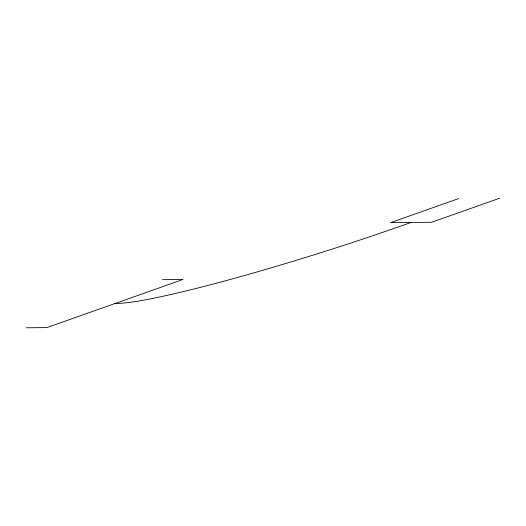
<?xml version="1.0" encoding="UTF-8"?>
<svg xmlns="http://www.w3.org/2000/svg" width="526" height="526" viewBox="0 0 526 526"><rect width="100%" height="100%" fill="white"/><g stroke="black" fill="none" stroke-linecap="round" stroke-linejoin="round"><path stroke-width="0.79" d="M458.652 198.591L390.555 222.656L431.603 222.274L499.7 198.21M162.501 279.654L183.022 279.464L46.827 327.599L26.3 327.79M114.924 303.535A349.751 34.736 -21 0 0 155.209 297.913A528.38 52.482 -21 0 0 323.378 251.882A349.751 34.736 -21 0 0 411.076 222.465"/></g></svg>
